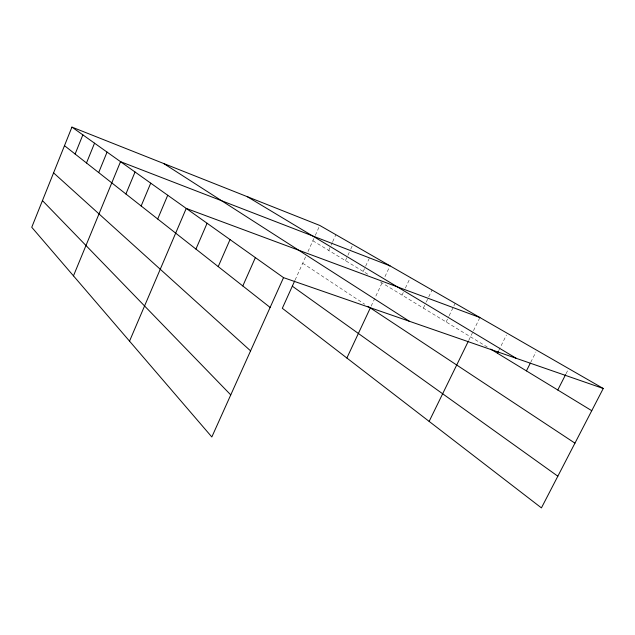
<?xml version="1.0" encoding="UTF-8"?>
<svg xmlns="http://www.w3.org/2000/svg" width="635" height="635" viewBox="0 0 635 635"><rect width="100%" height="100%" fill="white"/><g stroke="black" fill="none" stroke-linecap="round" stroke-linejoin="round"><path stroke-width="0.48" stroke-dasharray="3.17 2.38" d="M295.116 280.011L305.951 256.04M307.983 251.547L314.897 236.26M315.309 235.363L319.786 225.449M328.7 250.42L330.692 246.047M331.089 245.173L332.288 242.554M332.684 241.681L335.867 234.696M345.456 260.628L347.512 256.143M347.924 255.246L350.401 249.857M350.814 248.96L352.877 244.475M363.196 271.439L365.228 267.073M365.633 266.2L369.276 258.334M371.157 306.133L382.032 282.908M384.977 276.622L390.025 265.843M402.05 295.108L403.296 292.473M405.376 288.084L410.361 277.543M423.378 308.102L425.847 302.935M426.26 302.07L428.323 297.759M428.728 296.894L432.022 290.005M446.143 321.969L448.715 316.643M449.143 315.754L453.438 306.864M453.866 305.975L455.16 303.308M468.765 340.336L473.059 331.549M473.488 330.676L479.909 317.54M498.705 350.615L506.428 335.018M530.749 362.291L535.924 351.973M566.063 373.729L567.801 370.308M312.865 240.768L368.109 274.431M380.397 281.916L487.323 347.059M302.704 263.231L364.72 304.221"/><path stroke-width="0.95" d="M71.938 127.103L31.75 227.274L211.828 436.975L283.527 277.638L71.938 127.103L319.786 225.449L603.25 388.485L541.425 507.897L282.321 308.292L294.711 280.892M75.12 154.035L82.86 134.874M86.495 162.981L94.536 143.185M98.687 172.569L107.061 152.098M73.469 275.852L120.523 161.671L390.025 265.843M125.905 193.985L135.041 171.998M141.153 205.986L150.725 183.158M157.694 218.996L167.727 195.255M129.532 341.146L186.238 208.423L479.909 317.54M195.937 249.079L207.089 223.258M218.21 266.605L230.029 239.578M242.808 285.956L255.373 257.612M346.869 358.021L370.324 307.919M429.149 421.394L468.336 341.217M497.419 353.219L498.277 351.48M526.431 370.888L530.312 363.156M557.776 389.993L565.626 374.587M283.527 277.638L603.25 388.485M247.309 196.691L516.215 358.307M490.688 349.115L591.749 410.694M163.608 163.481L409.313 321.247M367.927 306.34L574.945 443.159M292.322 286.187L557.832 476.202M64.492 145.669L270.121 307.443M53.578 172.863L250.579 350.869M42.45 200.604L230.759 394.906"/></g></svg>
